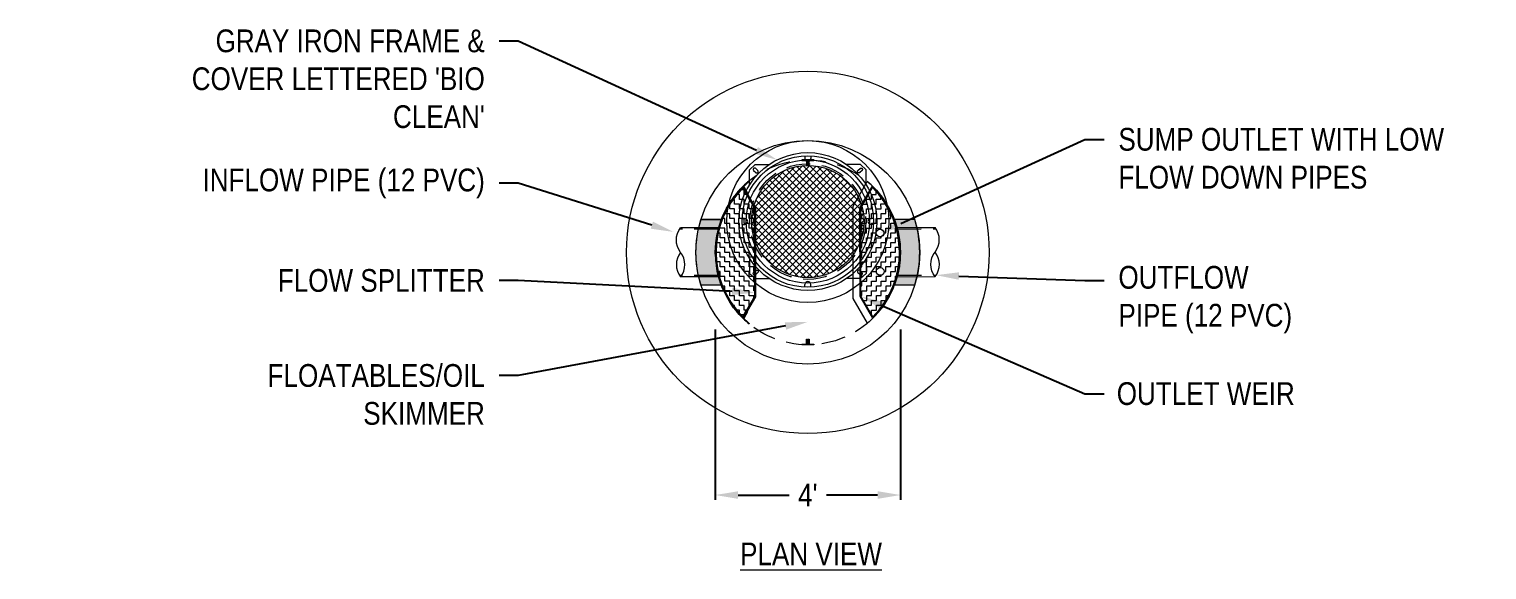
# Model space of a CAD drawing. Extents: x 16 to 201, y 6 to 241.
# Drawn here: x 31.2 to 183.7, y 184.3 to 240.9 of the extents above; entities that cross this region are included whole.
import ezdxf
from ezdxf import colors
from ezdxf.entities.mleader import LeaderData, LeaderLine
from ezdxf.math import Vec2, Vec3

# ---------------------------------------------------------------- set-up
doc = ezdxf.new("R2010")
doc.units = 0
doc.header["$LTSCALE"] = 10
doc.header["$MEASUREMENT"] = 0
doc.header["$PDMODE"] = 35
doc.linetypes.add('HIDDEN', pattern=[0.375, 0.25, -0.125])
doc.layers.get('Defpoints').update_dxf_attribs({"linetype": 'CONTINUOUS'})
for name, color, linetype, lineweight in [('CADdetails-1-ANNO', 41, 'CONTINUOUS', 5), ('CADdetails-2-HATCH', 8, 'CONTINUOUS', 5), ('CADdetails-3-FINE', 11, 'CONTINUOUS', 5), ('CADdetails-3-HIDDEN', 11, 'HIDDEN', 5), ('CADdetails-4-LIGHT', 3, 'CONTINUOUS', 13), ('CADdetails-5-MEDIUM', 4, 'CONTINUOUS', 18)]:
    doc.layers.add(name, color=color, linetype=linetype, lineweight=lineweight)
doc.styles.add('CADdetails-DIMENSIONS', font='ARIALN.TTF', dxfattribs={"height": 2.38})
doc.styles.add('CADdetails-NOTES', font='ARIALN.TTF', dxfattribs={"height": 2.38})
doc.dimstyles.new('CADdetails-DIM', dxfattribs={"dimtxt": 2.38, "dimasz": 2.38, "dimexe": 0.5, "dimexo": 1.5, "dimgap": 1, "dimtad": 1, "dimzin": 0, "dimdsep": 46, "dimtxsty": 'CADdetails-DIMENSIONS', "dimcen": 1, "dimclrd": 256, "dimclre": 256, "dimclrt": 256, "dimadec": 0, "dimazin": 0, "dimtfac": 1, "dimtofl": 0, "dimtmove": 0, "dimatfit": 3, "dimfxl": 1, "dimtolj": 1, "dimtzin": 0, "dimarcsym": 0})

# ---------------------------------------------------------------- blocks, each defined once
blk = doc.blocks.new('*D15')
at = {"layer": 'CADdetails-1-ANNO', "lineweight": -2, "transparency": 16777216}
for p, q in [((102.9605048913169, 209.4663621209095), (102.9605048913169, 191.6290096926016)), ((122.3296376834227, 209.4663621209083), (122.3296376834227, 191.6290096926016)), ((105.3405048913169, 192.1290096926016), (110.7083318603575, 192.1290096926016)), ((119.9496376834227, 192.1290096926016), (114.5818107143821, 192.1290096926016))]:
    blk.add_line(p, q, dxfattribs=at)
at = {"layer": 'CADdetails-1-ANNO', "transparency": 16777216}
for points in [[(105.3405048913169, 192.5256763592683), (105.3405048913169, 191.7323430259349), (102.9605048913169, 192.1290096926016)], [(119.9496376834227, 192.5256763592683), (119.9496376834227, 191.7323430259349), (122.3296376834227, 192.1290096926016)]]:
    blk.add_solid(points, dxfattribs=at)
at = {"layer": 'Defpoints', "color": 0, "transparency": 16777216}
for p in [(102.9605048913169, 210.9663621209095), (122.3296376834227, 210.9663621209083), (122.3296376834227, 192.1290096926016)]:
    blk.add_point(p, dxfattribs=at)
at = {"layer": 'CADdetails-1-ANNO', "transparency": 16777216, "insert": (112.6450712873698, 192.1290096926016), "char_height": 2.38, "attachment_point": 5, "style": 'CADdetails-DIMENSIONS'}
blk.add_mtext("\\A1;4'", dxfattribs=at)

msp = doc.modelspace()

# ---------------------------------------------------------------- hatches: boundary and pattern name
at = {"layer": 'CADdetails-2-HATCH'}
h = msp.add_hatch(dxfattribs=at)
h.set_pattern_fill('ANSI37', color=256, scale=4.035235998354909)
h.set_pattern_definition([(45, (239.8191092409424, -292.6906955470872), (-0.3566678422656031, 0.3566678422656031), []), (135, (239.8191092409424, -292.6906955470872), (-0.3566678422656031, -0.3566678422656031), [])])
edge = h.paths.add_edge_path()
edge.add_arc((112.6450712873702, 220.7634392076065), 5.876312422604338, 0, 360)
h = msp.add_hatch(dxfattribs=at)
h.set_pattern_fill('ZIGZAG', color=256, scale=4.035235998354909, angle=90)
h.set_pattern_definition([(90, (102.9605048913184, 217.5352504089225), (-0.5044044997943636, 0.5044044997943636), [0.5044044997943636, -0.5044044997943636]), (180, (102.9605048913184, 218.0396549087169), (-0.5044044997943636, -0.5044044997943636), [0.5044044997943636, -0.5044044997943636])])
h.paths.add_polyline_path([(107.0966217896322, 222.1487408513549), (106.22207444987, 223.6635012774472, 0.001481579942215983), (106.185869506156, 223.6253291794861), (105.8184798362228, 224.2616667539865, 0.4098904830606848), (105.8184798362228, 210.8088340638587), (106.185869506156, 211.4451716383589, 0.001481579942215852), (106.22207444987, 211.4069995403979), (107.0966217896322, 212.9217599664901)])
h = msp.add_hatch(dxfattribs=at)
h.set_pattern_fill('ZIGZAG', color=256, scale=4.035235998354909, angle=0.1440565112110546)
h.set_pattern_definition([(0.1440565112110546, (122.329607072919, 217.5595999053357), (0.503134702559122, 0.5056711084354617), [0.504404499794364, -0.504404499794364]), (90.14405651121093, (122.8340099784163, 217.5608681082739), (-0.5056711084354616, 0.503134702559122), [0.5044044997943639, -0.5044044997943639])])
h.paths.add_polyline_path([(119.4178371863047, 224.315860246265), (118.1819037436007, 222.1626765015802), (118.2051027520817, 212.9357247809053), (119.4518478526424, 210.7887831497944, 0.4130802171704735)])
h.paths.add_polyline_path([(120.6095656579131, 219.5718850749846, -1), (119.8025184582421, 219.5718850749846, -1)], flags=16)
h.paths.add_polyline_path([(120.6197112814185, 215.5366618310063, -1), (119.8126640817475, 215.5366618310063, -1)], flags=16)
h = msp.add_hatch(color=256, dxfattribs=at)
h.dxf.hatch_style = 1
edge = h.paths.add_edge_path()
edge.add_arc((112.6450712873702, 217.5352504089225), 11.7021843952293, 162.9561533849017, 197.0438466150983, ccw=False)
edge.add_line((101.456838249437, 220.9652010075242), (103.5882360139047, 220.9652010075242))
edge.add_arc((112.6450712873702, 217.5352504089225), 9.684566396051833, 159.2576200455129, 200.7423799544871)
edge.add_line((103.5882360139047, 214.1052998103208), (101.456838249437, 214.1052998103208))
h = msp.add_hatch(color=256, dxfattribs=at)
h.dxf.hatch_style = 1
edge = h.paths.add_edge_path()
edge.add_arc((112.6450712873706, 217.5352504089218), 11.70218439522919, 343.1002098961127, 377.1879031263093)
edge.add_line((123.8246451821044, 220.9933202682699), (121.6932541544545, 220.9879613848571))
edge.add_arc((112.6450712873706, 217.5352504089218), 9.684566396051757, -20.598323443276513, 20.886436465697784, ccw=False)
edge.add_line((121.7105017144136, 214.128081870094), (123.8418927420635, 214.1334407535068))
at = {"layer": 'CADdetails-3-FINE'}
h = msp.add_hatch(color=256, dxfattribs=at)
h.dxf.hatch_style = 1
h.paths.add_polyline_path([(112.5189701624216, 227.1441561300052), (112.5189701624216, 226.6397516302108), (112.5946308373907, 226.6397516302108), (112.5946308373907, 227.1441561300052), (112.6955117373496, 227.1441561300052), (112.6955117373496, 226.6397516302108), (112.7711724123187, 226.6397516302108), (112.7711724123187, 227.1441561300052), (113.2755769121131, 227.1441561300052), (113.2755769121131, 227.2198168049744), (112.0145656626272, 227.2198168049744), (112.0145656626272, 227.1441561300052)])
h = msp.add_hatch(color=256, dxfattribs=at)
h.dxf.hatch_style = 1
h.paths.add_polyline_path([(112.5189701624227, 207.92634468784), (112.5189701624227, 208.4307491876343), (112.5946308373918, 208.4307491876343), (112.5946308373918, 207.92634468784), (112.6955117373508, 207.92634468784), (112.6955117373508, 208.4307491876343), (112.7711724123199, 208.4307491876343), (112.7711724123199, 207.92634468784), (113.2755769121143, 207.92634468784), (113.2755769121143, 207.8506840128708), (112.0145656626284, 207.8506840128708), (112.0145656626284, 207.92634468784)])

# ---------------------------------------------------------------- linework, layer by layer
at = {"layer": 'CADdetails-1-ANNO'}
msp.add_circle((120.2111387842856, 219.5528684081), 0.403523599835491, dxfattribs=at)
at = {"layer": 'CADdetails-3-FINE'}
for p, q in [((105.7923226207218, 224.3069723802186), (106.185869506156, 223.6253291794861)), ((106.22207444987, 223.6635012774472), (105.803051429998, 224.3892704374065)), ((107.0966217896322, 222.1487408513549), (105.8552785944229, 224.2988103350873)), ((105.8772392042096, 224.4625352430893), (106.2949700404132, 223.7390042108964)), ((107.1975026895911, 222.1757718070307), (105.8772392042096, 224.4625352430894)), ((106.3316590454919, 223.7763378899799), (105.9405494361661, 224.4537596046606)), ((106.5167511453625, 224.9689624683076), (106.4911819448962, 225.013249622624)), ((117.37431539248, 222.3768943387798), (118.8589976474449, 224.9634362891439)), ((118.0809551997105, 222.1894537312302), (119.3954649993063, 224.4795294221394)), ((118.1819037436007, 222.1626765015802), (119.4178371863047, 224.315860246265)), ((105.230995730912, 223.7660055736409), (105.2578363876588, 223.7195161924469)), ((107.0966217896322, 212.9217599664901), (107.0966217896322, 222.1487408513549)), ((107.1975026895911, 212.8947290108144), (107.1975026895911, 222.1757718070307)), ((117.3986018056111, 212.7174486943035), (117.37431539248, 222.3768943387798)), ((118.1042901337729, 212.90844027008), (118.0809551997105, 222.1894537312302)), ((118.2051027520817, 212.9357247809053), (118.1819037436007, 222.1626765015802)), ((105.8552785944229, 210.7716904827578), (107.0966217896322, 212.9217599664901)), ((105.8772392042096, 210.6079655747557), (107.1975026895911, 212.8947290108144)), ((118.8962717150982, 210.138405169774), (117.3986018056111, 212.7174486943035)), ((119.4302989588916, 210.6250035446519), (118.1042901337729, 212.90844027008)), ((119.4518478526424, 210.7887831497943), (118.2051027520817, 212.9357247809053)), ((105.230995730912, 211.3044952442042), (105.2578363876588, 211.3509846253982)), ((105.7923226207218, 210.7635284376265), (106.185869506156, 211.4451716383589)), ((106.22207444987, 211.4069995403979), (105.803051429998, 210.6812303804386)), ((105.8772392042096, 210.6079655747557), (106.2949700404132, 211.3314966069487)), ((106.3316590454919, 211.2941629278652), (105.9405494361661, 210.6167412131846)), ((106.5167511453625, 210.1015383495375), (106.4911819448962, 210.0572511952211))]:
    msp.add_line(p, q, dxfattribs=at)
for points in [[(112.5189701624216, 227.1441561300052), (112.5189701624216, 226.6397516302108), (112.5946308373907, 226.6397516302108), (112.5946308373907, 227.1441561300052), (112.6955117373496, 227.1441561300052), (112.6955117373496, 226.6397516302108), (112.7711724123187, 226.6397516302108), (112.7711724123187, 227.1441561300052), (113.2755769121131, 227.1441561300052), (113.2755769121131, 227.2198168049744), (112.0145656626272, 227.2198168049744), (112.0145656626272, 227.1441561300052)], [(112.5189701624227, 207.92634468784), (112.5189701624227, 208.4307491876343), (112.5946308373918, 208.4307491876343), (112.5946308373918, 207.92634468784), (112.6955117373508, 207.92634468784), (112.6955117373508, 208.4307491876343), (112.7711724123199, 208.4307491876343), (112.7711724123199, 207.92634468784), (113.2755769121143, 207.92634468784), (113.2755769121143, 207.8506840128708), (112.0145656626284, 207.8506840128708), (112.0145656626284, 207.92634468784)]]:
    msp.add_lwpolyline(points, close=True, dxfattribs=at)
for centre in [(120.2060420580776, 219.5718850749846), (120.216187681583, 215.5366618310063)]:
    msp.add_circle(centre, 0.403523599835491, dxfattribs=at)
for centre, radius, start, end in [((112.6450712873702, 217.5352504089225), 9.684566396051771, 134.3329332689765, 225.6670667310235), ((112.6450712873702, 217.5352504089225), 9.583685496092897, 135.1108969114086, 224.8891030885914), ((112.6450712873699, 217.5352504089225), 9.684566396051688, 134.9497987018182, 139.9564599663001), ((112.6450712873702, 217.5352504089224), 9.634125946072384, 135.3407422617338, 140.0654225959823), ((112.6450712873703, 217.5352504089225), 9.684566396051892, 129.4520780431141, 134.3329332689765), ((112.6450712873702, 217.5352504089224), 9.634125946072425, 129.50202286815, 134.1000854764176), ((112.645071287371, 217.5352504089229), 9.684566396051764, 310.2017241943654, 50.08638882805662), ((112.6450712873709, 217.5352504089229), 9.583685496092906, 315.2549534226181, 45.03315959980056), ((112.6450712873711, 217.5352504089223), 8.877519196381636, 136.3452524497439, 136.6848053120986), ((112.6450712873736, 217.5352504089232), 8.877519196382776, 135.3300695208846, 135.667899310363), ((112.6450712873699, 217.5352504089226), 9.684566396051688, 220.0435400336998, 225.0502012981817), ((112.6450712873703, 217.5352504089227), 9.634125946072489, 219.9345774040175, 224.6592577382662), ((112.6450712873702, 217.5352504089226), 9.684566396051794, 225.6670667310235, 230.5479219568859), ((112.6450712873702, 217.5352504089227), 9.634125946072425, 225.8999145235824, 230.4979771318498), ((112.6450712873692, 217.5352504089228), 8.877519196380234, 223.3151946879101, 223.654747550262), ((112.6450712873697, 217.5352504089219), 8.87751919638001, 224.332100689652, 224.6699304791337)]:
    msp.add_arc(centre, radius, start, end, dxfattribs=at)
at = {"layer": 'CADdetails-3-HIDDEN'}
for p, q in [((103.2680301955831, 219.9563920079355), (99.22159493638421, 219.9563920079355)), ((103.5882360139047, 220.9652010075242), (101.456838249437, 220.9652010075242)), ((121.6932541544545, 220.9879613848571), (123.8246451821044, 220.9933202682699)), ((122.0159953665616, 219.9799606538326), (126.0624178359857, 219.9901344351667)), ((103.2680301955831, 215.1141088099096), (99.22159493638448, 215.1141088099096)), ((122.028170114768, 215.1376927610587), (126.0745925841921, 215.1478665423927)), ((103.5882360139047, 214.1052998103208), (101.456838249437, 214.1052998103208)), ((121.7105017144136, 214.128081870094), (123.8418927420635, 214.1334407535068))]:
    msp.add_line(p, q, dxfattribs=at)
for centre, radius in [((112.6450712873702, 217.5352504089225), 9.684566396051785), ((112.6450712873702, 220.7634392076065), 6.052853791072391)]:
    msp.add_circle(centre, radius, dxfattribs=at)
at = {"layer": 'CADdetails-4-LIGHT'}
for p, q in [((112.3424283078442, 227.6419058414449), (112.3424283078442, 227.3459178454764)), ((112.9477137075975, 227.6419058414449), (112.9477137075975, 227.3459178454764)), ((107.1356222372265, 226.7247058336861), (106.5269128157925, 226.1883964435737)), ((118.1545201423104, 226.7247058336861), (118.7632295637451, 226.1883964435737)), ((103.308409107779, 220.1077133578738), (99.32879249279901, 220.1077133578738)), ((105.766604764288, 221.0660819074831), (106.0625927602565, 221.0660819074831)), ((105.766604764288, 220.4607965077299), (106.0625927602565, 220.4607965077299)), ((119.5235380056552, 221.0660819074831), (119.2275500096866, 221.0660819074831)), ((119.5235380056552, 220.4607965077299), (119.2275500096866, 220.4607965077299)), ((121.9752361211119, 220.1311800024877), (125.9548401575144, 220.1411857845257)), ((107.1356222372265, 214.802172217431), (106.5269128157925, 215.3384816075418)), ((118.1545201423104, 214.802172217431), (118.7632295637451, 215.3384816075418)), ((103.308409107779, 214.9627874599713), (99.32879249279901, 214.9627874599713)), ((112.3424283078442, 213.8849726000777), (112.3424283078442, 214.1809605960463)), ((112.9477137075975, 213.8849726000777), (112.9477137075975, 214.1809605960463)), ((121.9881717910813, 214.9862703664153), (125.9677758274837, 214.9962761484532))]:
    msp.add_line(p, q, dxfattribs=at)
at = {"layer": 'CADdetails-4-LIGHT', "flags": 128}
for points in [[(106.5269128157925, 224.5838161406962), (106.5269128157925, 226.1883964435737)], [(107.3988500505756, 226.1121923717718), (107.1867704117932, 226.3198693471954), (107.1622293720241, 226.3393526588485), (107.1340717840587, 226.3534010182746), (107.1015359849983, 226.3616103216956), (107.0810731509397, 226.3630025985683), (107.0498061876711, 226.3597315501204), (107.0239109386049, 226.3517705563659), (106.9995448352409, 226.3391149020384), (106.9731351532087, 226.3176286103173), (106.9507446180646, 226.2883315839188), (106.9366038235795, 226.2561030118517), (106.9300019018351, 226.2119313494645), (106.9318811462021, 226.1881770229465), (106.9446063747847, 226.1471290245689), (106.9618571928104, 226.1191408454602), (106.9753758900868, 226.1039933517321), (107.1953110028341, 225.8886239779124), (107.2119619735426, 225.8745239466625), (107.2382250010011, 225.8591546096379), (107.2657699659938, 225.8496579774625), (107.2848704041876, 225.8463551455829), (107.3010082636869, 225.8454907265395), (107.3198681936957, 225.8466725986156), (107.3403034598985, 225.8506907658021), (107.359677625235, 225.8573483688316), (107.3770523751509, 225.8660253316785), (107.3999812270804, 225.8824266400846), (107.4166566224988, 225.8993612585161), (107.4312885251094, 225.9200794561403), (107.4411305807443, 225.9400973090948), (107.4480679832055, 225.9619793036673), (107.4511594070951, 225.979913959572), (107.4520795127915, 225.9965619756433), (107.4507086409227, 226.0168676241538), (107.4478738914651, 226.0319598524628), (107.4437153747923, 226.046132155651), (107.4357034852557, 226.0649704516726), (107.4228812170861, 226.0858340627477), (107.4134224258967, 226.097485602415), (107.3014973061126, 226.2075241237279)], [(107.1356222372265, 226.7247058336861), (108.5842287607598, 226.7247058336861)], [(118.1545201423104, 226.7247058336861), (116.7059136187778, 226.7247058336861)], [(117.8912923289621, 226.1121923717718), (118.1033719677444, 226.3198693471954), (118.1279130075135, 226.3393526588485), (118.1560705954788, 226.3534010182746), (118.1886063945393, 226.3616103216956), (118.2090692285972, 226.3630025985683), (118.2403361918665, 226.3597315501204), (118.2662314409327, 226.3517705563659), (118.2905975442967, 226.3391149020384), (118.3170072263288, 226.3176286103173), (118.3393977614723, 226.2883315839188), (118.3535385559581, 226.2561030118517), (118.3601404777025, 226.2119313494645), (118.3582612333354, 226.1881770229465), (118.3455360047529, 226.1471290245689), (118.3282851867264, 226.1191408454602), (118.3147664894508, 226.1039933517321), (118.0948313767035, 225.8886239779124), (118.078180405995, 225.8745239466625), (118.0519173785364, 225.8591546096379), (118.0243724135436, 225.8496579774625), (118.00527197535, 225.8463551455829), (117.9891341158506, 225.8454907265395), (117.970274185842, 225.8466725986156), (117.9498389196391, 225.8506907658021), (117.9304647543026, 225.8573483688316), (117.9130900043866, 225.8660253316785), (117.8901611524572, 225.8824266400846), (117.8734857570387, 225.8993612585161), (117.8588538544274, 225.9200794561403), (117.8490117987932, 225.9400973090948), (117.8420743963313, 225.9619793036673), (117.8389829724417, 225.979913959572), (117.8380628667461, 225.9965619756433), (117.8394337386148, 226.0168676241538), (117.8422684880718, 226.0319598524628), (117.8464270047452, 226.046132155651), (117.8544388942818, 226.0649704516726), (117.8672611624514, 226.0858340627477), (117.8767199536408, 226.097485602415), (117.9886450734249, 226.2075241237279)], [(118.7632295637451, 224.5838161406962), (118.7632295637451, 226.1883964435737)], [(106.5269128157925, 216.9430619104208), (106.5269128157925, 215.3384816075418)], [(118.7632295637451, 216.9430619104208), (118.7632295637451, 215.3384816075418)], [(107.3988500505756, 215.4146856793438), (107.1867704117932, 215.2070087039202), (107.1622293720241, 215.1875253922671), (107.1340717840587, 215.173477032841), (107.1015359849983, 215.1652677294199), (107.0810731509397, 215.1638754525473), (107.0498061876711, 215.1671465009952), (107.0239109386049, 215.1751074947496), (106.9995448352409, 215.1877631490786), (106.9731351532087, 215.2092494407983), (106.9507446180646, 215.2385464671968), (106.9366038235795, 215.2707750392638), (106.9300019018351, 215.3149467016525), (106.9318811462021, 215.3387010281706), (106.9446063747847, 215.3797490265481), (106.9618571928104, 215.4077372056568), (106.9753758900868, 215.4228846993834), (107.1953110028341, 215.6382540732032), (107.2119619735426, 215.6523541044532), (107.2382250010011, 215.6677234414777), (107.2657699659938, 215.6772200736531), (107.2848704041876, 215.6805229055327), (107.3010082636869, 215.6813873245761), (107.3198681936957, 215.6802054525014), (107.3403034598985, 215.6761872853134), (107.359677625235, 215.669529682284), (107.3770523751509, 215.6608527194371), (107.3999812270804, 215.644451411031), (107.4166566224988, 215.6275167925994), (107.4312885251094, 215.6067985949752), (107.4411305807443, 215.5867807420207), (107.4480679832055, 215.5648987474482), (107.4511594070951, 215.5469640915436), (107.4520795127915, 215.5303160754723), (107.4507086409227, 215.5100104269617), (107.4478738914651, 215.4949181986528), (107.4437153747923, 215.4807458954646), (107.4357034852557, 215.461907599443), (107.4228812170861, 215.4410439883678), (107.4134224258967, 215.4293924487007), (107.3014973061126, 215.3193539273892)], [(117.8912923289621, 215.4146856793438), (118.1033719677444, 215.2070087039202), (118.1279130075135, 215.1875253922671), (118.1560705954788, 215.173477032841), (118.1886063945393, 215.1652677294199), (118.2090692285972, 215.1638754525473), (118.2403361918665, 215.1671465009952), (118.2662314409327, 215.1751074947496), (118.2905975442967, 215.1877631490786), (118.3170072263288, 215.2092494407983), (118.3393977614723, 215.2385464671968), (118.3535385559581, 215.2707750392638), (118.3601404777025, 215.3149467016525), (118.3582612333354, 215.3387010281706), (118.3455360047529, 215.3797490265481), (118.3282851867264, 215.4077372056568), (118.3147664894508, 215.4228846993834), (118.0948313767035, 215.6382540732032), (118.078180405995, 215.6523541044532), (118.0519173785364, 215.6677234414777), (118.0243724135436, 215.6772200736531), (118.00527197535, 215.6805229055327), (117.9891341158506, 215.6813873245761), (117.970274185842, 215.6802054525014), (117.9498389196391, 215.6761872853134), (117.9304647543026, 215.669529682284), (117.9130900043866, 215.6608527194371), (117.8901611524572, 215.644451411031), (117.8734857570387, 215.6275167925994), (117.8588538544274, 215.6067985949752), (117.8490117987932, 215.5867807420207), (117.8420743963313, 215.5648987474482), (117.8389829724417, 215.5469640915436), (117.8380628667461, 215.5303160754723), (117.8394337386148, 215.5100104269617), (117.8422684880718, 215.4949181986528), (117.8464270047452, 215.4807458954646), (117.8544388942818, 215.461907599443), (117.8672611624514, 215.4410439883678), (117.8767199536408, 215.4293924487007), (117.9886450734249, 215.3193539273892)], [(107.1356222372265, 214.802172217431), (108.5842287607598, 214.802172217431)], [(118.1545201423104, 214.802172217431), (116.7059136187778, 214.802172217431)]]:
    msp.add_lwpolyline(points, dxfattribs=at)
at = {"layer": 'CADdetails-4-LIGHT'}
for points in [[(99.32879249279901, 214.9627874599713, 0.3428571428571338), (99.32879249279901, 217.5352504089226, -0.3428571428571341), (99.32879249279901, 220.1077133578738)], [(125.9677758274837, 214.9962761484532, -0.3428571428571338), (125.961307992499, 217.5687309664895, 0.3428571428571341), (125.9548401575144, 220.1411857845257)]]:
    msp.add_lwpolyline(points, format="xyb", dxfattribs=at)
for centre, radius in [((112.6450711897688, 220.7634390255585), 7.212984347059401), ((112.6450712873702, 220.7634392076065), 6.885121422193065), ((112.6450712873702, 220.7634392076065), 5.876312422604338)]:
    msp.add_circle(centre, radius, dxfattribs=at)
for centre, radius, start, end in [((112.6450710077208, 227.3459178454764), 0.3026426998766183, 180, 0), ((106.0625927602565, 220.7634392076065), 0.3026426998766183, 270, 90), ((119.2275500096866, 220.7634392076065), 0.3026426998766183, 90, 270), ((100.9840499022136, 216.2490189344469), 2.096251057806157, 142.1507111678996, 217.8492888321002), ((124.3092897324334, 216.2783418136508), 2.096251057806157, 322.2947676791098, 37.99334534331312), ((112.6450710077208, 214.1809605960463), 0.3026426998766183, 0, 180)]:
    msp.add_arc(centre, radius, start, end, dxfattribs=at)
at = {"layer": 'CADdetails-5-MEDIUM'}
for points in [[(101.456838249437, 214.1052998103208, -0.1498422039972303), (101.456838249437, 220.9652010075242), (103.5882360139047, 220.9652010075242, 0.1830146250043012), (103.5882360139047, 214.1052998103208)], [(123.8418927420635, 214.1334407535068, 0.1498422039972303), (123.8246451821044, 220.9933202682699), (121.6932541544545, 220.9879613848571, -0.1830146250043012), (121.7105017144136, 214.128081870094)]]:
    msp.add_lwpolyline(points, format="xyb", close=True, dxfattribs=at)
for centre, radius in [((112.6450712873702, 217.5352504089225), 18.96560919226808), ((112.6450712873702, 217.5352504089225), 11.70218439522924), ((112.6450712873702, 220.7634392076065), 8.47399559654531), ((112.6450712873702, 220.7634392076065), 6.456377597367855)]:
    msp.add_circle(centre, radius, dxfattribs=at)

# ---------------------------------------------------------------- texts
at = {"layer": 'CADdetails-1-ANNO', "insert": (112.9805511287522, 187.1511387510629), "char_height": 2.38, "attachment_point": 2, "style": 'CADdetails-NOTES'}
msp.add_mtext_dynamic_manual_height_columns('{\\LPLAN VIEW}', width=45.54414699758559, gutter_width=11.9, heights=[0], dxfattribs=at)

# ---------------------------------------------------------------- dimensions: what is measured, and where the dimension line sits
at = {"layer": 'CADdetails-1-ANNO'}
dim = msp.add_linear_dim(base=(122.3296376834227, 192.1290096926016), p1=(102.9605048913169, 210.9663621209095), p2=(122.3296376834227, 210.9663621209083), angle=180, text="4'", dimstyle='CADdetails-DIM', override={"dimtad": 0}, dxfattribs=at)
dim.commit()
dim.dimension.update_dxf_attribs({"geometry": '*D15', "text_midpoint": (112.6450712873698, 192.1290096926016), "dimtype": 160})

# ---------------------------------------------------------------- leaders
ml = msp.add_multileader_mtext('Standard', dxfattribs=at)
ml.set_content("GRAY IRON FRAME & COVER LETTERED 'BIO CLEAN'", color=256, style='CADdetails-DIMENSIONS')
ml.set_leader_properties()
ml.build(insert=Vec2(0, 0))
ml.multileader.update_dxf_attribs({"dogleg_length": 2, "arrow_head_size": 2.38})
ctx = ml.context
ctx.base_point, ctx.char_height, ctx.arrow_head_size, ctx.landing_gap_size, ctx.plane_origin = Vec3(46.92732015689309, 239.659405131588), 2.38, 2.38, 1.5, Vec3(141.3738444057648, 252.2543640155166)
ctx.text_align_type = 2
notes = []
notes.append((ctx, [(0, (1, 1, 0), (82.34943475443742, 239.659405131588), (-1, 0), 2, [(0, [(109.4283811164593, 227.2194477122934)], 0, [])])]))
ctx.mtext.insert, ctx.mtext.width, ctx.mtext.alignment, ctx.mtext.flow_direction = Vec3(78.84943475443742, 240.8696984467313), 38.29819672403517, 3, 5
ml = msp.add_multileader_mtext('Standard', dxfattribs=at)
ml.set_content('SUMP OUTLET WITH LOW FLOW DOWN PIPES', color=256, style='CADdetails-DIMENSIONS')
ml.set_leader_properties()
ml.build(insert=Vec2(0, 0))
ml.multileader.update_dxf_attribs({"dogleg_length": 2, "arrow_head_size": 2.38})
ctx = ml.context
ctx.base_point, ctx.char_height, ctx.arrow_head_size, ctx.landing_gap_size, ctx.plane_origin = Vec3(143.639321000928, 229.3532857696847), 2.38, 2.38, 1.5, Vec3(115.5440163380128, 231.8787344568883)
notes.append((ctx, [(1, (1, 1, 0), (141.639321000928, 229.3532857696847), (1, 0), 2, [(0, [(120.2111387842856, 219.5528684081)], 0, [])])]))
ctx.mtext.insert, ctx.mtext.width, ctx.mtext.flow_direction = Vec3(145.139321000928, 230.5635790848279), 38.54932715053245, 5
ml = msp.add_multileader_mtext('Standard', dxfattribs=at)
ml.set_content('INFLOW PIPE (12 PVC)', color=256, style='CADdetails-DIMENSIONS')
ml.set_leader_properties()
ml.build(insert=Vec2(0, 0))
ml.multileader.update_dxf_attribs({"dogleg_length": 2, "arrow_head_size": 2.38})
ctx = ml.context
ctx.base_point, ctx.char_height, ctx.arrow_head_size, ctx.landing_gap_size, ctx.plane_origin = Vec3(48.23258618690673, 224.7636527001468), 2.38, 2.38, 1.5, Vec3(95.2243810201873, 223.0650640538637)
ctx.text_align_type = 2
notes.append((ctx, [(0, (1, 1, 0), (82.34943475443742, 224.7636527001468), (-1, 0), 2, [(0, [(98.59553246566936, 219.6739254880507)], 0, [])])]))
ctx.mtext.insert, ctx.mtext.width, ctx.mtext.alignment, ctx.mtext.flow_direction = Vec3(78.84943475443742, 226.3035094532164), 47.6769952999646, 3, 5
ml = msp.add_multileader_mtext('Standard', dxfattribs=at)
ml.set_content('FLOW SPLITTER', color=256, style='CADdetails-DIMENSIONS')
ml.set_leader_properties()
ml.build(insert=Vec2(0, 0))
ml.multileader.update_dxf_attribs({"dogleg_length": 2, "arrow_head_size": 2.38})
ctx = ml.context
ctx.base_point, ctx.char_height, ctx.arrow_head_size, ctx.landing_gap_size, ctx.plane_origin = Vec3(55.95216326739786, 214.5726935925402), 2.38, 2.38, 1.5, Vec3(116.8955002582659, 210.1547695943314)
ctx.text_align_type = 2
notes.append((ctx, [(1, (1, 1, 0), (82.34943475443742, 214.5726935925402), (-1, 0), 2, [(0, [(107.0966217896322, 213.3252835663257)], 0, [])])]))
ctx.mtext.insert, ctx.mtext.alignment, ctx.mtext.flow_direction = Vec3(78.84943475443742, 215.7829869076834), 3, 5
ml = msp.add_multileader_mtext('Standard', dxfattribs=at)
ml.set_content('OUTFLOW\\PPIPE (12 PVC)', color=256, style='CADdetails-DIMENSIONS')
ml.set_leader_properties()
ml.build(insert=Vec2(0, 0))
ml.multileader.update_dxf_attribs({"dogleg_length": 2, "arrow_head_size": 2.38})
ctx = ml.context
ctx.base_point, ctx.char_height, ctx.arrow_head_size, ctx.landing_gap_size, ctx.plane_origin = Vec3(143.639321000928, 214.5726935925402), 2.38, 2.38, 1.5, Vec3(130.8562537075288, 215.1619995707151)
notes.append((ctx, [(0, (1, 1, 0), (141.639321000928, 214.5726935925402), (1, 0), 2, [(0, [(126.074592584192, 215.1478665423927)], 0, [])])]))
ctx.mtext.insert, ctx.mtext.flow_direction = Vec3(145.139321000928, 216.1125503456098), 5
ml = msp.add_multileader_mtext('Standard', dxfattribs=at)
ml.set_content('OUTLET WEIR', color=256, style='CADdetails-DIMENSIONS')
ml.set_leader_properties()
ml.build(insert=Vec2(0, 0))
ml.multileader.update_dxf_attribs({"dogleg_length": 2, "arrow_head_size": 2.38})
ctx = ml.context
ctx.base_point, ctx.char_height, ctx.arrow_head_size, ctx.landing_gap_size, ctx.plane_origin = Vec3(143.639321000928, 202.7301702005877), 2.38, 2.38, 1.5, Vec3(109.0343574094442, 217.6226862646552)
ctx.text_align_type = 2
notes.append((ctx, [(1, (1, 1, 0), (141.639321000928, 202.7301702005877), (1, 0), 2, [(0, [(118.2051027520817, 212.9357247809053)], 0, [])])]))
ctx.mtext.insert, ctx.mtext.alignment, ctx.mtext.flow_direction = Vec3(163.5948735248024, 203.940463515731), 3, 5
ml = msp.add_multileader_mtext('Standard', dxfattribs=at)
ml.set_content('FLOATABLES/OIL\\PSKIMMER', color=256, style='CADdetails-DIMENSIONS')
ml.set_leader_properties()
ml.build(insert=Vec2(0, 0))
ml.multileader.update_dxf_attribs({"dogleg_length": 2, "arrow_head_size": 2.38})
ctx = ml.context
ctx.base_point, ctx.char_height, ctx.arrow_head_size, ctx.landing_gap_size, ctx.plane_origin = Vec3(54.94886176671572, 204.6265849093736), 2.38, 2.38, 1.5, Vec3(121.2268017715392, 204.0958758519605)
ctx.text_align_type = 2
notes.append((ctx, [(1, (1, 1, 0), (82.34943475443741, 204.6265849093736), (-1, 0), 2, [(0, [(112.6450712873721, 210.262995022915)], 0, [])])]))
ctx.mtext.insert, ctx.mtext.alignment, ctx.mtext.flow_direction = Vec3(78.84943475443741, 205.8368782245168), 3, 5
for ctx, leaders in notes:
    for number, flags, end, landing, length, lines in leaders:
        leader = LeaderData()
        leader.index, (leader.has_last_leader_line, leader.has_dogleg_vector, leader.attachment_direction) = number, flags
        leader.last_leader_point, leader.dogleg_vector, leader.dogleg_length = Vec3(end), Vec3(landing), length
        for number, points, colour, breaks in lines:
            line = LeaderLine()
            line.index, line.vertices, line.color, line.breaks = number, Vec3.list(points), colors.encode_raw_color(colour), breaks
            leader.lines.append(line)
        ctx.leaders.append(leader)

doc.saveas('drawing.dxf')
